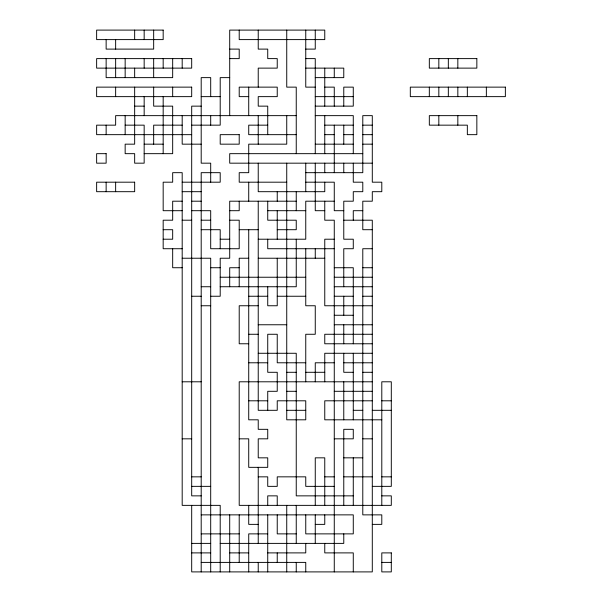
<?xml version="1.0" encoding="UTF-8"?>
<svg xmlns="http://www.w3.org/2000/svg" width="602" height="602" viewBox="0 0 602 602"><rect width="100%" height="100%" fill="white"/><g stroke="black" fill="none" stroke-linecap="round" stroke-linejoin="round"><path stroke-width="0.9" d="M229.708 49.108L239.212 49.108L239.212 58.612L229.708 58.612M305.756 49.108L315.26 49.108L315.26 30.1M305.756 58.612L315.26 58.612L315.26 153.668M305.756 68.124L343.772 68.124L343.772 77.628L315.26 77.628M229.708 77.628L220.204 77.628L220.204 125.156L191.692 125.156M315.26 87.132L305.756 87.132L305.756 30.1M324.764 87.132L334.268 87.132L334.268 106.14M201.196 96.636L220.204 96.636M248.724 96.636L239.212 96.636L239.212 87.132L277.236 87.132L277.236 96.636L258.228 96.636L258.228 106.14L267.732 106.14L267.732 134.66M315.26 96.636L353.276 96.636M134.66 106.14L144.164 106.14M201.196 106.14L191.692 106.14L191.692 495.86L201.196 495.86M315.26 106.14L353.276 106.14L353.276 87.132L343.772 87.132L343.772 106.14M296.244 115.644L115.644 115.644L115.644 125.156L96.636 125.156L96.636 134.66L191.692 134.66M315.26 115.644L353.276 115.644L353.276 153.668M125.156 125.156L144.164 125.156L144.164 163.172L134.66 163.172L134.66 153.668L125.156 153.668L125.156 144.164L134.66 144.164L134.66 87.132M182.188 125.156L153.668 125.156L153.668 144.164M267.732 125.156L248.724 125.156L248.724 134.66L296.244 134.66M324.764 125.156L353.276 125.156M362.788 125.156L372.292 125.156M324.764 134.66L334.268 134.66M343.772 134.66L353.276 134.66M362.788 134.66L372.292 134.66M144.164 144.164L163.172 144.164M201.196 144.164L182.188 144.164L182.188 115.644M315.26 144.164L353.276 144.164M362.788 144.164L372.292 144.164M144.164 153.668L172.676 153.668L172.676 106.14L153.668 106.14L153.668 87.132M362.788 153.668L229.708 153.668L229.708 163.172L372.292 163.172M305.756 172.676L362.788 172.676L362.788 115.644L372.292 115.644L372.292 182.188L381.796 182.188L381.796 191.692L372.292 191.692L372.292 201.196L362.788 201.196L362.788 229.708L372.292 229.708M182.188 182.188L220.204 182.188L220.204 172.676L201.196 172.676L201.196 571.9M286.74 182.188L239.212 182.188L239.212 172.676L248.724 172.676L248.724 144.164L286.74 144.164L286.74 115.644M305.756 182.188L334.268 182.188L334.268 210.7L343.772 210.7M182.188 191.692L201.196 191.692M182.188 201.196L172.676 201.196L172.676 220.204L163.172 220.204L163.172 248.724L182.188 248.724M191.692 201.196L201.196 201.196M296.244 201.196L229.708 201.196L229.708 258.228L220.204 258.228L220.204 296.244L210.7 296.244M334.268 201.196L305.756 201.196L305.756 239.212L258.228 239.212M182.188 210.7L163.172 210.7L163.172 182.188L172.676 182.188L172.676 172.676L182.188 172.676L182.188 505.364L220.204 505.364L220.204 571.9M191.692 210.7L210.7 210.7L210.7 248.724L239.212 248.724L239.212 220.204L229.708 220.204M229.708 210.7L239.212 210.7L239.212 201.196M267.732 210.7L305.756 210.7M324.764 210.7L315.26 210.7L315.26 163.172M362.788 210.7L353.276 210.7L353.276 220.204M182.188 220.204L191.692 220.204M201.196 220.204L210.7 220.204M343.772 220.204L372.292 220.204L372.292 571.9L191.692 571.9L191.692 505.364M163.172 229.708L172.676 229.708L172.676 239.212L163.172 239.212M201.196 229.708L220.204 229.708L220.204 248.724M239.212 229.708L258.228 229.708M277.236 229.708L296.244 229.708L296.244 220.204L267.732 220.204L267.732 201.196M220.204 239.212L229.708 239.212M334.268 239.212L324.764 239.212L324.764 305.756L372.292 305.756M334.268 248.724L267.732 248.724L267.732 239.212M372.292 248.724L362.788 248.724L362.788 514.868L381.796 514.868L381.796 524.372L372.292 524.372M182.188 258.228L210.7 258.228L210.7 571.9M248.724 258.228L239.212 258.228L239.212 286.74M258.228 258.228L324.764 258.228M182.188 267.732L172.676 267.732L172.676 248.724M210.7 267.732L220.204 267.732M239.212 267.732L229.708 267.732L229.708 286.74M334.268 267.732L353.276 267.732L353.276 343.772M362.788 267.732L372.292 267.732M220.204 277.236L305.756 277.236M334.268 277.236L372.292 277.236M201.196 286.74L210.7 286.74M220.204 286.74L296.244 286.74L296.244 239.212M334.268 286.74L372.292 286.74M191.692 296.244L201.196 296.244M248.724 296.244L267.732 296.244M277.236 296.244L305.756 296.244M334.268 296.244L353.276 296.244M362.788 296.244L372.292 296.244M201.196 305.756L210.7 305.756M258.228 305.756L239.212 305.756L239.212 343.772L248.724 343.772M334.268 315.26L353.276 315.26M258.228 324.764L286.74 324.764M334.268 324.764L372.292 324.764M248.724 334.268L258.228 334.268M372.292 334.268L324.764 334.268L324.764 343.772L372.292 343.772M258.228 353.276L296.244 353.276L296.244 495.86L353.276 495.86M372.292 353.276L324.764 353.276L324.764 381.796M248.724 362.788L267.732 362.788M305.756 362.788L277.236 362.788L277.236 334.268L267.732 334.268L267.732 372.292L277.236 372.292L277.236 391.3L267.732 391.3L267.732 410.308M334.268 362.788L315.26 362.788L315.26 381.796M343.772 362.788L372.292 362.788M286.74 372.292L296.244 372.292M305.756 372.292L324.764 372.292M353.276 372.292L343.772 372.292L343.772 353.276M362.788 372.292L372.292 372.292M182.188 381.796L201.196 381.796M372.292 381.796L239.212 381.796L239.212 505.364L391.3 505.364L391.3 495.86L381.796 495.86M286.74 391.3L296.244 391.3M334.268 391.3L372.292 391.3M248.724 400.804L267.732 400.804M372.292 400.804L324.764 400.804L324.764 419.812L381.796 419.812M381.796 400.804L391.3 400.804M286.74 410.308L305.756 410.308M353.276 410.308L362.788 410.308M372.292 410.308L391.3 410.308M182.188 438.828L191.692 438.828M239.212 438.828L248.724 438.828L248.724 467.34L267.732 467.34L267.732 457.836L258.228 457.836L258.228 438.828L267.732 438.828L267.732 429.324L258.228 429.324L258.228 419.812L248.724 419.812L248.724 229.708M334.268 438.828L353.276 438.828L353.276 429.324L343.772 429.324L343.772 505.364M362.788 438.828L372.292 438.828M343.772 457.836L362.788 457.836M191.692 476.844L201.196 476.844M258.228 476.844L267.732 476.844L267.732 486.356L277.236 486.356L277.236 476.844L305.756 476.844L305.756 486.356L334.268 486.356M324.764 476.844L334.268 476.844M343.772 476.844L372.292 476.844M381.796 476.844L391.3 476.844M191.692 486.356L210.7 486.356M372.292 486.356L391.3 486.356L391.3 381.796L381.796 381.796L381.796 505.364M201.196 514.868L353.276 514.868L353.276 533.876L305.756 533.876L305.756 514.868M258.228 524.372L248.724 524.372L248.724 505.364M315.26 524.372L324.764 524.372L324.764 514.868M201.196 533.876L239.212 533.876M267.732 533.876L248.724 533.876L248.724 571.9M296.244 533.876L277.236 533.876L277.236 514.868M191.692 543.388L210.7 543.388M220.204 543.388L343.772 543.388L343.772 533.876M191.692 552.892L210.7 552.892M229.708 552.892L248.724 552.892M267.732 552.892L305.756 552.892L305.756 543.388M201.196 562.396L305.756 562.396L305.756 571.9M381.796 562.396L391.3 562.396M486.356 87.132L486.356 96.636M467.34 87.132L467.34 96.636M457.836 58.612L457.836 68.124M457.836 87.132L457.836 96.636M457.836 115.644L457.836 125.156M448.332 58.612L448.332 68.124M448.332 87.132L448.332 96.636M438.828 58.612L438.828 68.124M438.828 87.132L438.828 96.636M438.828 115.644L438.828 125.156M429.324 87.132L429.324 96.636M353.276 163.172L353.276 182.188L362.788 182.188L362.788 191.692L353.276 191.692L353.276 201.196L343.772 201.196L343.772 239.212L353.276 239.212L353.276 248.724L343.772 248.724L343.772 286.74M353.276 353.276L353.276 419.812M353.276 457.836L353.276 505.364M353.276 571.9L353.276 552.892L324.764 552.892L324.764 543.388M343.772 125.156L343.772 144.164M343.772 163.172L343.772 172.676M343.772 296.244L343.772 315.26M343.772 324.764L343.772 343.772M343.772 381.796L343.772 419.812M334.268 68.124L334.268 77.628M334.268 125.156L334.268 172.676M334.268 571.9L334.268 220.204L324.764 220.204L324.764 201.196M324.764 68.124L324.764 106.14M324.764 115.644L324.764 153.668M324.764 163.172L324.764 172.676M324.764 182.188L324.764 191.692L258.228 191.692L258.228 163.172M324.764 505.364L324.764 457.836L315.26 457.836L315.26 505.364M315.26 248.724L315.26 258.228M315.26 514.868L315.26 543.388M305.756 163.172L305.756 191.692M305.756 248.724L305.756 305.756L315.26 305.756L315.26 334.268L305.756 334.268L305.756 381.796M296.244 153.668L296.244 87.132L286.74 87.132L286.74 30.1M296.244 191.692L296.244 210.7M296.244 505.364L296.244 543.388M296.244 562.396L296.244 571.9M286.74 163.172L286.74 419.812L305.756 419.812L305.756 400.804L277.236 400.804L277.236 410.308L258.228 410.308L258.228 201.196M286.74 505.364L286.74 571.9M277.236 191.692L277.236 201.196M277.236 210.7L277.236 239.212M277.236 258.228L277.236 305.756L267.732 305.756L267.732 286.74M277.236 505.364L277.236 495.86L267.732 495.86L267.732 505.364M277.236 552.892L277.236 562.396M267.732 514.868L267.732 571.9M258.228 30.1L258.228 49.108L267.732 49.108L267.732 58.612L277.236 58.612L277.236 68.124L258.228 68.124L258.228 87.132M258.228 115.644L258.228 144.164M258.228 467.34L258.228 543.388M258.228 562.396L258.228 571.9M248.724 87.132L248.724 115.644M248.724 182.188L248.724 201.196M239.212 30.1L239.212 39.604L324.764 39.604L324.764 30.1L229.708 30.1L229.708 115.644M239.212 514.868L239.212 562.396M229.708 514.868L229.708 571.9M210.7 96.636L210.7 77.628L201.196 77.628L201.196 163.172L210.7 163.172L210.7 182.188M210.7 115.644L210.7 125.156M182.188 58.612L182.188 68.124M172.676 58.612L172.676 77.628L106.14 77.628L106.14 58.612M172.676 87.132L172.676 96.636M163.172 58.612L163.172 68.124M163.172 96.636L163.172 153.668M153.668 30.1L153.668 49.108L106.14 49.108L106.14 39.604M153.668 58.612L153.668 77.628M144.164 30.1L144.164 39.604M144.164 58.612L144.164 68.124M144.164 96.636L144.164 115.644M134.66 30.1L134.66 39.604M134.66 68.124L134.66 77.628M125.156 58.612L125.156 77.628M125.156 115.644L125.156 134.66M115.644 39.604L115.644 49.108M115.644 58.612L115.644 77.628M115.644 87.132L115.644 96.636M115.644 182.188L115.644 191.692M106.14 125.156L106.14 134.66M106.14 182.188L106.14 191.692M163.172 30.1L96.636 30.1L96.636 39.604L163.172 39.604L163.172 30.1M191.692 58.612L96.636 58.612L96.636 68.124L191.692 68.124L191.692 58.612M476.844 58.612L429.324 58.612L429.324 68.124L476.844 68.124L476.844 58.612M191.692 87.132L96.636 87.132L96.636 96.636L191.692 96.636L191.692 87.132M505.364 87.132L410.308 87.132L410.308 96.636L505.364 96.636L505.364 87.132M476.844 115.644L429.324 115.644L429.324 125.156L467.34 125.156L467.34 134.66L476.844 134.66L476.844 115.644M239.212 134.66L220.204 134.66L220.204 144.164L239.212 144.164L239.212 134.66M106.14 153.668L96.636 153.668L96.636 163.172L106.14 163.172L106.14 153.668M134.66 182.188L96.636 182.188L96.636 191.692L134.66 191.692L134.66 182.188M391.3 552.892L381.796 552.892L381.796 571.9L391.3 571.9L391.3 552.892"/></g></svg>
